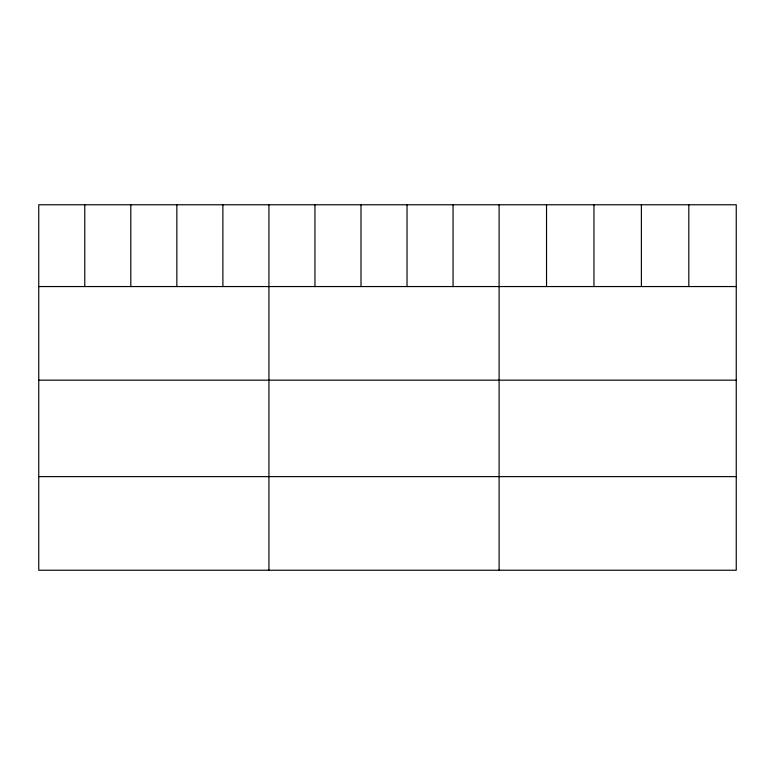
<?xml version="1.0" encoding="UTF-8"?>
<svg xmlns="http://www.w3.org/2000/svg" width="775" height="775" viewBox="0 0 775 775"><rect width="100%" height="100%" fill="white"/><g stroke="black" fill="none" stroke-linecap="round" stroke-linejoin="round"><path stroke-width="1.16" d="M736.25 286.556L736.25 570.235L38.75 570.235L38.75 204.765L736.25 204.765L736.25 286.556L38.75 286.556M38.75 380.167L736.25 380.167M38.75 476.625L736.25 476.625M688.82 204.765L688.82 286.556M641.39 204.765L641.39 286.556M593.96 204.765L593.96 286.556M546.53 204.765L546.53 286.556M499.1 204.765L499.1 570.235M453.065 204.765L453.065 286.556M407.03 204.765L407.03 286.556M360.995 204.765L360.995 286.556M314.96 204.765L314.96 286.556M268.925 204.765L268.925 570.235M222.89 204.765L222.89 286.556M176.855 204.765L176.855 286.556M130.82 204.765L130.82 286.556M84.785 204.765L84.785 286.556"/></g></svg>
